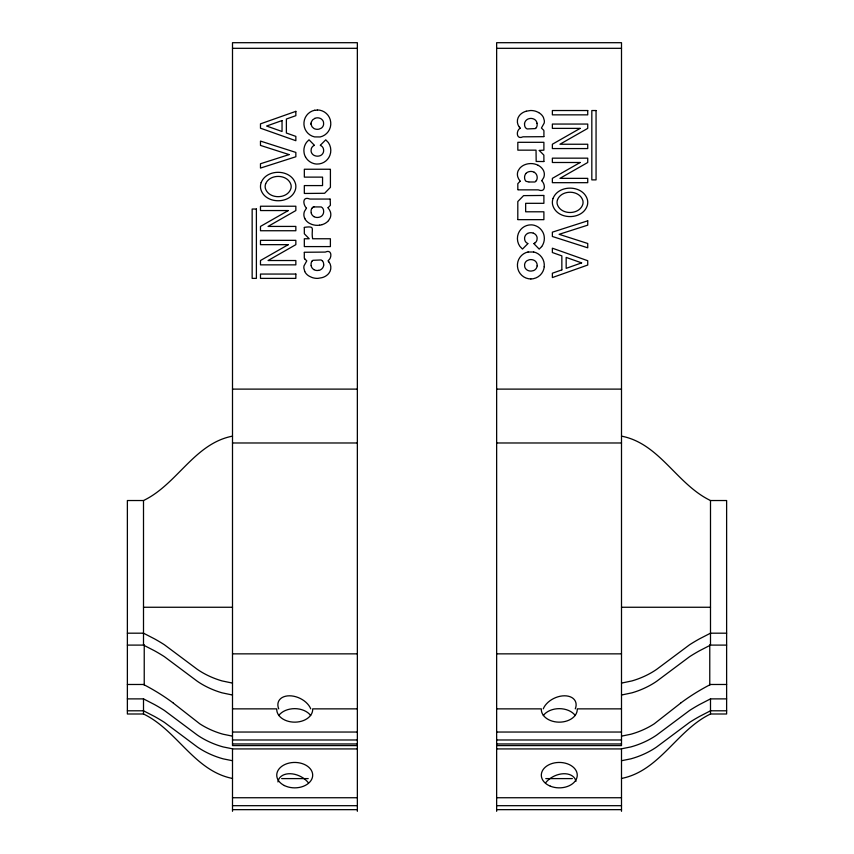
<?xml version="1.0" encoding="UTF-8"?>
<svg xmlns="http://www.w3.org/2000/svg" width="854" height="854" viewBox="0 0 854 854"><rect width="100%" height="100%" fill="white"/><g stroke="black" fill="none" stroke-linecap="round" stroke-linejoin="round"><path stroke-width="1.28" d="M304.302 227.559L304.344 233.782L309.201 238.757L304.323 238.757L304.323 246.592L330.391 246.592L330.391 238.757L312.639 238.757C310.728 228.925 316.407 225.691 304.323 227.345M330.413 169.583L330.413 187.346L324.627 193.282L304.632 193.463M517.802 219.318L517.812 201.533L523.587 195.63L543.582 195.449M543.913 161.342L543.859 155.097L539.301 150.496M304.312 252.261L325.246 252.09C332.11 248.834 332.025 257.791 328.555 260.256M543.902 136.683L522.979 136.821C516.371 140.077 515.795 130.908 520.043 128.26M541.682 180.781C545.247 183.749 546.218 193.153 538.233 189.855L518.346 189.855M306.533 208.12C303.159 205.302 301.74 195.705 309.991 199.057L329.868 199.057M541.682 246.571L539.194 249.112L533.835 243.603M328.47 220.631L330.06 218.144A8.807 8.807 0 0 0 330.423 211.941L329.505 209.935A13.418 13.418 0 0 0 328.769 208.867L327.947 207.768M306.33 208.365L304.472 211.376A8.807 8.807 0 0 0 304.568 218.005M541.884 180.536L543.742 177.525A8.807 8.807 0 0 0 543.646 170.896L543.336 170.266A11.785 11.785 0 0 0 538.084 165.302M311.87 208.387A5.466 5.466 0 0 1 312.265 207.885L312.596 207.501M535.757 181.24L535.949 181.027A5.466 5.466 0 0 0 536.344 180.514M328.182 207.607L330.402 205.248L330.178 199.057M520.043 181.304L517.812 183.685L517.834 189.759M320.293 145.287L325.737 139.821L328.363 142.575A13.76 13.76 0 0 1 329.89 155.375A13.493 13.493 0 0 1 316.951 164.043A13.013 13.013 0 0 1 313.706 163.541A13.664 13.664 0 0 1 305.508 156.965M527.921 243.614L522.477 249.08L519.851 246.326A13.76 13.76 0 0 1 518.335 233.526A13.493 13.493 0 0 1 531.263 224.869A13.013 13.013 0 0 1 534.508 225.371A13.664 13.664 0 0 1 542.706 231.946A12.991 12.991 0 0 1 543.913 234.989L544.147 236.088A13.781 13.781 0 0 1 541.692 246.582M520.278 128.121L519.798 127.459A9.8 9.8 0 0 1 519.317 126.851M680.627 703.152L654.217 723.829A78.6 55.574 0 0 1 639.582 731.312A71.533 50.578 0 0 1 630.903 734.226L621.499 736.148M535.148 242.782L534.07 243.486M328.032 260.737L328.416 261.452A9.8 9.8 0 0 1 328.897 262.05M314.421 145.276L309.02 139.8L306.533 142.33A13.781 13.781 0 0 0 304.088 152.813L304.302 153.923A12.991 12.991 0 0 0 305.508 156.965M232.501 778.453C194.296 770.938 177.226 730.202 143.504 713.997L127.374 713.997L127.374 500.529L143.504 500.529C177.237 484.357 194.274 443.514 232.501 436.138M621.499 436.138C659.726 443.514 676.763 484.357 710.496 500.529L726.626 500.529L726.626 713.997L710.496 713.997C676.774 730.202 659.704 770.938 621.499 778.453M314.155 145.426L313.066 146.119A5.359 5.359 0 0 0 311.283 148.809L311.059 150.966A5.53 5.53 0 0 0 314.891 155.716A7.547 7.547 0 0 0 320.688 155.46A5.53 5.53 0 0 0 323.623 149.866L323.292 148.425A5.145 5.145 0 0 0 321.723 146.205L320.506 145.426M726.626 645.101L710.496 645.101L699.501 650.769A181.528 128.367 0 0 0 689.637 656.651L656.662 681.289A79.262 56.054 0 0 1 640.479 689.893A73.465 51.945 0 0 1 631.917 692.84L621.499 695.028M726.626 698.882L710.496 698.882L699.501 704.55A181.507 128.346 0 0 0 689.637 710.432L656.662 735.07A79.262 56.044 0 0 1 639.379 744.112A72.803 51.486 0 0 1 630.764 746.951L621.499 748.809L621.499 811.3M314.699 118.3L316.77 117.863A6.96 6.96 0 0 1 321.2 118.898L322.364 119.955A5.039 5.039 0 0 1 323.506 122.197L323.623 124.129A5.423 5.423 0 0 1 321.232 128.196L319.033 129.125A7.526 7.526 0 0 1 314.582 128.805L313.802 128.41A5.476 5.476 0 0 1 314.635 118.535M322.086 224.645L322.609 224.474A13.184 13.184 0 0 0 328.502 220.652M526.235 111.212L530.238 110.54A15.511 15.511 0 0 1 536.429 111.511L538.682 112.547M528.082 252.015L533.622 252.005M621.499 683.104L631.917 680.926A73.465 51.945 0 0 0 640.479 677.98A79.262 56.054 0 0 0 656.651 669.365L689.637 644.727A181.528 128.367 0 0 1 699.501 638.856L710.496 633.188L726.626 633.188M621.499 760.722L630.764 758.864A72.803 51.486 0 0 0 639.379 756.025A79.262 56.044 0 0 0 656.651 746.983L689.637 722.345A181.507 128.346 0 0 1 699.501 716.463L710.496 710.795L726.626 710.806M529.202 181.987L533.579 181.987A27.488 27.488 0 0 1 534.209 182.009A1.719 1.719 0 0 0 535.65 181.432M621.499 442.98L496.644 442.98M528.733 181.987L526 181.283A5.017 5.017 0 0 1 524.719 178.956L524.569 177.6A6.127 6.127 0 0 1 526.011 173.394M232.501 48.315L357.356 48.315M496.644 48.315L621.499 48.315M543.891 161.555L536.173 161.449L536.045 150.165L517.823 150.155L517.823 142.308L543.891 142.308L543.891 150.155L539.258 150.432M330.413 169.241L304.334 169.241L304.334 177.12L322.556 177.12L322.556 185.585L304.323 185.585L304.323 193.463M517.802 219.659L543.891 219.659L543.891 211.792L525.658 211.792L525.658 203.316L543.891 203.316L543.891 195.449M232.501 389.114L357.356 389.114M496.644 389.114L621.499 389.114M357.356 442.98L232.501 442.98M143.504 607.258L232.501 607.258M621.499 607.258L710.496 607.258M127.374 633.188L143.504 633.188L154.499 638.856A181.528 128.367 0 0 1 164.363 644.727L197.338 669.365A79.262 56.054 0 0 0 213.521 677.98A73.465 51.945 0 0 0 222.083 680.926L232.501 683.104M127.374 645.101L143.504 645.101L154.499 650.769A181.528 128.367 0 0 1 164.363 656.651L197.338 681.289A79.262 56.054 0 0 0 213.521 689.893A73.465 51.945 0 0 0 222.083 692.84L232.501 695.028M232.501 653.854L357.356 653.854M496.644 653.854L621.499 653.854M127.374 684.481L144.23 684.481M709.77 684.481L726.626 684.481M127.374 698.882L143.504 698.882L154.499 704.55A181.507 128.346 0 0 1 164.363 710.432L197.338 735.07A79.262 56.044 0 0 0 214.621 744.112A72.803 51.486 0 0 0 223.236 746.951L232.501 748.809L232.501 811.3M232.501 708.863L276.749 708.863L276.739 709.45A17.977 12.714 0 0 0 295.121 722.153A17.977 12.714 0 0 0 312.671 708.863L357.356 708.863M496.644 708.863L541.329 708.863A17.977 12.714 0 0 0 558.879 722.153A17.977 12.714 0 0 0 577.261 709.45L577.251 708.863L621.499 708.863M127.374 710.806L143.504 710.795L154.499 716.463A181.507 128.346 0 0 1 164.363 722.345L197.338 746.983A79.262 56.044 0 0 0 214.621 756.025A72.803 51.486 0 0 0 223.236 758.864L232.501 760.722M232.501 732.038L357.356 732.038M496.644 732.038L621.499 732.038M232.501 739.98L357.356 739.98M496.644 739.98L621.499 739.98M232.501 743.951L357.356 743.951M496.644 743.951L621.499 743.951M357.356 745.595L232.501 745.595L232.501 42.7L357.356 42.7L357.356 811.3M496.644 745.595L621.499 745.595L621.499 42.7L496.644 42.7L496.644 811.3M232.501 748.926L357.356 748.926M496.644 748.926L621.499 748.926M281.649 778.602L308.209 778.602M545.791 778.602L572.351 778.602M232.501 797.743L357.356 797.743M496.644 797.743L621.499 797.743M232.501 805.685L357.356 805.685M496.644 805.685L621.499 805.685M232.501 809.656L357.356 809.656M496.644 809.656L621.499 809.656M232.501 736.148L223.097 734.226A71.533 50.578 0 0 1 214.418 731.312A78.6 55.574 0 0 1 199.793 723.818L173.373 703.152M527.719 243.486L526.491 242.696A5.145 5.145 0 0 1 524.922 240.476L524.602 239.045A5.53 5.53 0 0 1 527.548 233.484M534.209 172.273L534.807 172.668A5.508 5.508 0 0 1 536.899 175.625L536.974 175.967A6.031 6.031 0 0 1 536.419 180.557M314.016 216.628L313.407 216.243A5.508 5.508 0 0 1 311.326 213.276L311.24 212.945M313.856 269.554L313.279 269.17A5.444 5.444 0 0 1 311.315 266.288L311.166 265.615M322.449 260.918L321.093 259.958L312.874 260.31A7.163 7.163 0 0 0 312.009 261.228M520.278 181.144L519.445 180.034A13.418 13.418 0 0 1 518.698 178.977L517.802 176.959A8.807 8.807 0 0 1 518.154 170.757L519.744 168.281A13.184 13.184 0 0 1 525.605 164.438L526.128 164.267A17.731 17.731 0 0 1 528.615 163.733A16.119 16.119 0 0 1 538.105 165.249M304.579 218.005L304.878 218.645M304.771 271.444L303.885 268.231A8.092 8.092 0 0 1 304.045 265.775L306.778 260.876L305.337 259.424A19.941 19.941 0 0 0 304.846 258.965M537.049 123.286L536.899 122.624A5.444 5.444 0 0 0 534.946 119.72L534.369 119.346A6.949 6.949 0 0 0 529.672 118.535A6.063 6.063 0 0 0 524.452 123.862M543.913 136.394L543.923 131.249A1.697 1.697 0 0 0 543.4 129.915A19.941 19.941 0 0 1 542.888 129.477L541.436 128.025L544.169 123.125A8.092 8.092 0 0 0 544.329 120.67L543.443 117.468A11.091 11.091 0 0 0 538.65 112.6M304.302 252.506L304.291 257.662A1.697 1.697 0 0 0 304.814 258.997M710.496 500.529L710.496 645.101M710.496 698.882L710.496 713.997M709.77 644.749L709.77 685.164M144.23 644.749L144.23 685.164M143.504 500.529L143.504 645.101M143.504 698.882L143.504 713.997M144.23 684.855A219.446 155.172 0 0 1 173.405 703.13M278.714 708.852A17.774 11.732 25 0 1 289.463 695.796A17.774 11.732 25 0 1 310.739 708.852M278.746 715.524A17.977 12.714 0 0 1 294.705 708.649A17.977 12.714 0 0 1 310.675 715.524M277.934 781.933A17.774 12.095 25.7 0 1 290.349 773.724A17.774 12.095 25.7 0 1 308.433 782.862M329.003 261.975A9.277 9.277 0 0 1 328.758 273.451A13.034 13.034 0 0 1 321.979 277.667L317.987 278.361A15.511 15.511 0 0 1 311.785 277.39L309.543 276.354A11.091 11.091 0 0 1 304.686 271.487M311.23 265.605A5.861 5.861 0 0 1 311.923 261.185M318.553 270.366A6.949 6.949 0 0 1 313.813 269.618M323.762 265.05A6.063 6.063 0 0 1 318.563 270.44M323.623 265.039A7.611 7.611 0 0 0 323.655 264.324L323.559 263.299A5.017 5.017 0 0 0 322.46 260.918M322.086 224.645A17.731 17.731 0 0 1 319.599 225.178M319.599 225.189A16.119 16.119 0 0 1 310.109 223.652A11.785 11.785 0 0 1 304.814 218.677M314.005 206.903A27.488 27.488 0 0 0 314.635 206.924L321.2 206.935L322.214 207.629A5.017 5.017 0 0 1 323.495 209.945L323.655 211.301A6.127 6.127 0 0 1 322.204 215.518A6.042 6.042 0 0 1 318.553 217.354A6.992 6.992 0 0 1 313.994 216.66M312.564 207.479A1.719 1.719 0 0 1 314.005 206.892M311.304 212.924A6.031 6.031 0 0 1 311.806 208.355M317.378 109.952A13.493 13.493 0 0 1 330.712 122.197A13.579 13.579 0 0 1 320.143 136.95L314.592 136.907A13.568 13.568 0 0 1 304.003 122.197A13.515 13.515 0 0 1 314.646 110.251M314.496 110.39A13.579 13.579 0 0 1 317.218 110.123M311.123 124.428A6.149 6.149 0 0 1 311.08 123.051M680.595 703.13A219.446 155.172 0 0 1 709.77 684.855M543.261 708.852A17.774 11.732 -25 0 1 564.537 695.796A17.774 11.732 -25 0 1 575.286 708.852M519.211 126.936A9.277 9.277 0 0 1 519.456 115.461A13.034 13.034 0 0 1 526.235 111.233M536.216 127.673A7.163 7.163 0 0 1 535.341 128.591L527.089 128.943L525.765 127.983A5.017 5.017 0 0 1 524.655 125.602L524.569 124.588A7.611 7.611 0 0 1 524.591 123.873M536.995 123.307A5.861 5.861 0 0 1 536.291 127.726M534.22 172.241A6.992 6.992 0 0 0 529.672 171.558A6.042 6.042 0 0 0 526.021 173.405M535.148 242.792A5.359 5.359 0 0 0 536.931 240.102L537.155 237.946A5.53 5.53 0 0 0 533.323 233.185M527.526 233.441A7.547 7.547 0 0 1 533.344 233.131M530.846 278.916A13.589 13.589 0 0 0 533.569 278.65A13.515 13.515 0 0 0 544.254 266.715M530.846 278.959A13.493 13.493 0 0 1 517.503 266.704A13.579 13.579 0 0 1 528.071 251.951M533.633 251.941A13.568 13.568 0 0 1 544.212 266.704M537.134 265.861A6.149 6.149 0 0 0 537.102 264.473A5.476 5.476 0 0 0 534.423 260.491L533.633 260.118A7.526 7.526 0 0 0 529.181 259.776L526.982 260.716A5.423 5.423 0 0 0 524.58 264.772L524.719 266.704A5.039 5.039 0 0 0 525.851 268.957L527.035 269.981A6.96 6.96 0 0 0 531.444 271.038L533.515 270.611A5.583 5.583 0 0 0 537.155 265.861M543.325 715.524A17.977 12.714 0 0 1 559.295 708.649A17.977 12.714 0 0 1 575.254 715.524M545.567 782.862A17.774 12.095 -25.7 0 1 563.256 773.745A17.774 12.095 -25.7 0 1 575.97 781.346M261.164 182.607L260.78 183.941A11.657 11.657 0 0 0 260.78 189.15C264.975 204.618 291.353 204.618 295.559 189.15A11.657 11.657 0 0 0 295.559 183.93C291.427 168.985 266.683 168.387 261.164 182.607M553.05 198.427L552.666 199.761A11.657 11.657 0 0 0 552.666 204.971C556.861 220.449 583.239 220.449 587.435 204.971A11.657 11.657 0 0 0 587.435 199.761C583.314 184.806 558.569 184.208 553.05 198.427M265.669 183.749L265.38 184.699A8.028 8.028 0 0 0 265.38 188.403C268.668 199.441 287.67 199.42 290.947 188.392A8.028 8.028 0 0 0 290.958 184.688C287.713 173.992 269.896 173.64 265.669 183.749M557.555 199.569L557.267 200.519A8.028 8.028 0 0 0 557.267 204.223C560.555 215.261 579.546 215.251 582.834 204.213A8.028 8.028 0 0 0 582.834 200.509C579.599 189.823 561.772 189.46 557.555 199.569M288.268 210.554L260.481 226.417L260.481 230.74L295.847 230.74L295.847 226.417L268.06 226.417L295.847 210.554L295.847 206.23L260.481 206.23L260.481 210.554L288.268 210.554M288.268 244.66L260.481 260.523L260.481 264.857L295.847 264.857L295.847 260.523L268.06 260.523L295.847 244.66L295.847 240.337L260.481 240.337L260.481 244.66L288.268 244.66M580.154 128.378L552.367 144.241L552.367 148.564L587.733 148.564L587.733 144.241L559.946 144.241L587.733 128.378L587.733 124.054L552.367 124.054L552.367 128.378L580.154 128.378M580.154 162.495L552.367 178.358L552.367 182.681L587.733 182.681L587.733 178.358L559.946 178.358L587.733 162.495L587.733 158.161L552.367 158.161L552.367 162.495L580.154 162.495M295.847 111.351L260.481 123.862L260.481 128.196L295.847 140.707L295.847 136.384L286.378 133.032L286.378 119.026L295.847 115.674L295.847 111.351M282.044 120.563L266.597 126.029L282.044 131.495L282.044 120.563M561.847 269.875L552.367 273.227L552.367 277.561L587.733 265.039L587.733 260.716L552.367 248.194L552.367 252.528L561.847 255.88L561.847 269.875M581.617 262.883L566.17 268.348L566.17 257.406L581.617 262.883M289.1 154.585L260.481 163.754L260.481 168.078L295.847 156.752L295.847 152.418L260.481 141.091L260.481 145.415L289.1 154.585M587.733 220.823L552.367 232.16L552.367 236.483L587.733 247.809L587.733 243.486L559.114 234.316L587.733 225.157L587.733 220.823M587.733 110.529L552.367 110.529L552.367 114.852L587.733 114.852L587.733 110.529M596.06 110.529L591.822 110.529L591.822 179.884L596.06 179.884L596.06 110.529M256.392 209.027L252.154 209.027L252.154 278.383L256.392 278.383L256.392 209.027M295.847 274.059L260.481 274.059L260.481 278.383L295.847 278.383L295.847 274.059M284.361 785.541A17.977 12.714 0 0 0 312.617 776.286A17.977 12.714 0 0 0 287.157 763.615A17.977 12.714 0 0 0 284.361 785.541M550.307 786.16A17.977 12.714 0 0 0 577.261 775.144A17.977 12.714 0 0 0 550.307 764.138A17.977 12.714 0 0 0 550.307 786.16"/></g></svg>
